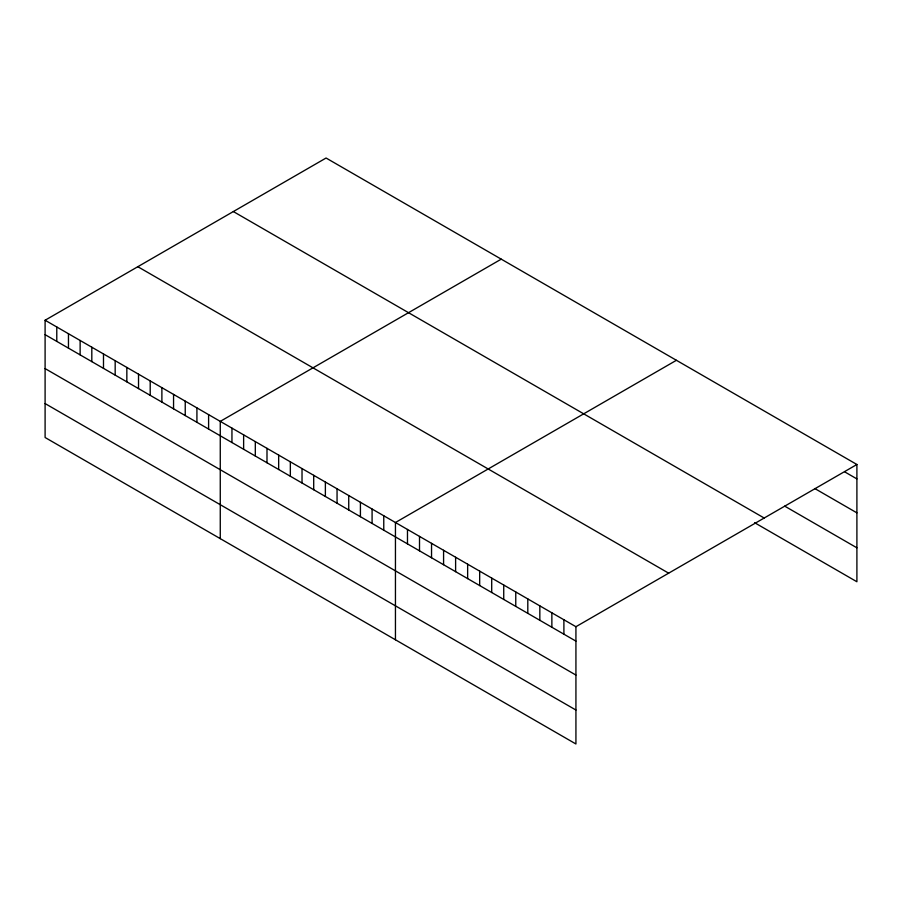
<?xml version="1.0" encoding="UTF-8"?>
<svg xmlns="http://www.w3.org/2000/svg" width="902" height="902" viewBox="0 0 902 902"><rect width="100%" height="100%" fill="white"/><g stroke="black" fill="none" stroke-linecap="round" stroke-linejoin="round"><path stroke-width="1.35" d="M45.1 320.244L575.927 626.71L575.927 743.981L45.1 437.504L45.1 320.244L326.073 158.019L856.9 464.496L856.9 581.756L754.624 522.709M501.241 259.156L220.268 421.381L220.268 538.641M676.421 360.293L395.448 522.517L395.448 639.777M575.927 626.71L856.9 464.496M844.87 471.96L856.9 478.906M814.788 488.534L856.9 512.855M784.706 506.135L856.9 547.818M233.347 211.553L764.174 518.03M137.826 266.71L668.653 573.176M45.1 334.653L575.927 641.13M45.1 368.591L575.927 675.068M45.1 403.566L575.927 710.032M563.897 619.764L563.897 634.185M551.866 612.819L551.866 627.24M539.836 605.873L539.836 620.283M527.805 598.928L527.805 613.337M515.764 591.983L515.764 606.392M503.733 585.037L503.733 599.447M491.703 578.081L491.703 592.501M479.672 571.135L479.672 585.556M467.642 564.19L467.642 578.61M455.611 557.244L455.611 571.665M443.581 550.299L443.581 564.708M431.539 543.354L431.539 557.763M419.509 536.408L419.509 550.818M407.478 529.463L407.478 543.872M383.767 515.775L383.767 530.184M372.086 509.032L372.086 523.442M360.417 502.29L360.417 516.699M348.736 495.548L348.736 509.957M337.055 488.805L337.055 503.215M325.374 482.063L325.374 496.472M313.704 475.32L313.704 489.73M302.023 468.578L302.023 482.987M290.343 461.835L290.343 476.245M278.662 455.093L278.662 469.502M266.992 448.35L266.992 462.76M255.311 441.608L255.311 456.017M243.63 434.865L243.63 449.275M231.949 428.123L231.949 442.532M208.599 414.638L208.599 429.048M196.918 407.896L196.918 422.305M185.237 401.153L185.237 415.563M173.556 394.411L173.556 408.82M161.886 387.668L161.886 402.078M150.206 380.926L150.206 395.335M138.525 374.183L138.525 388.593M126.844 367.441L126.844 381.85M115.174 360.699L115.174 375.108M103.493 353.956L103.493 368.366M91.812 347.214L91.812 361.623M80.131 340.471L80.131 354.881M68.462 333.729L68.462 348.138M56.781 326.986L56.781 341.396"/></g></svg>
